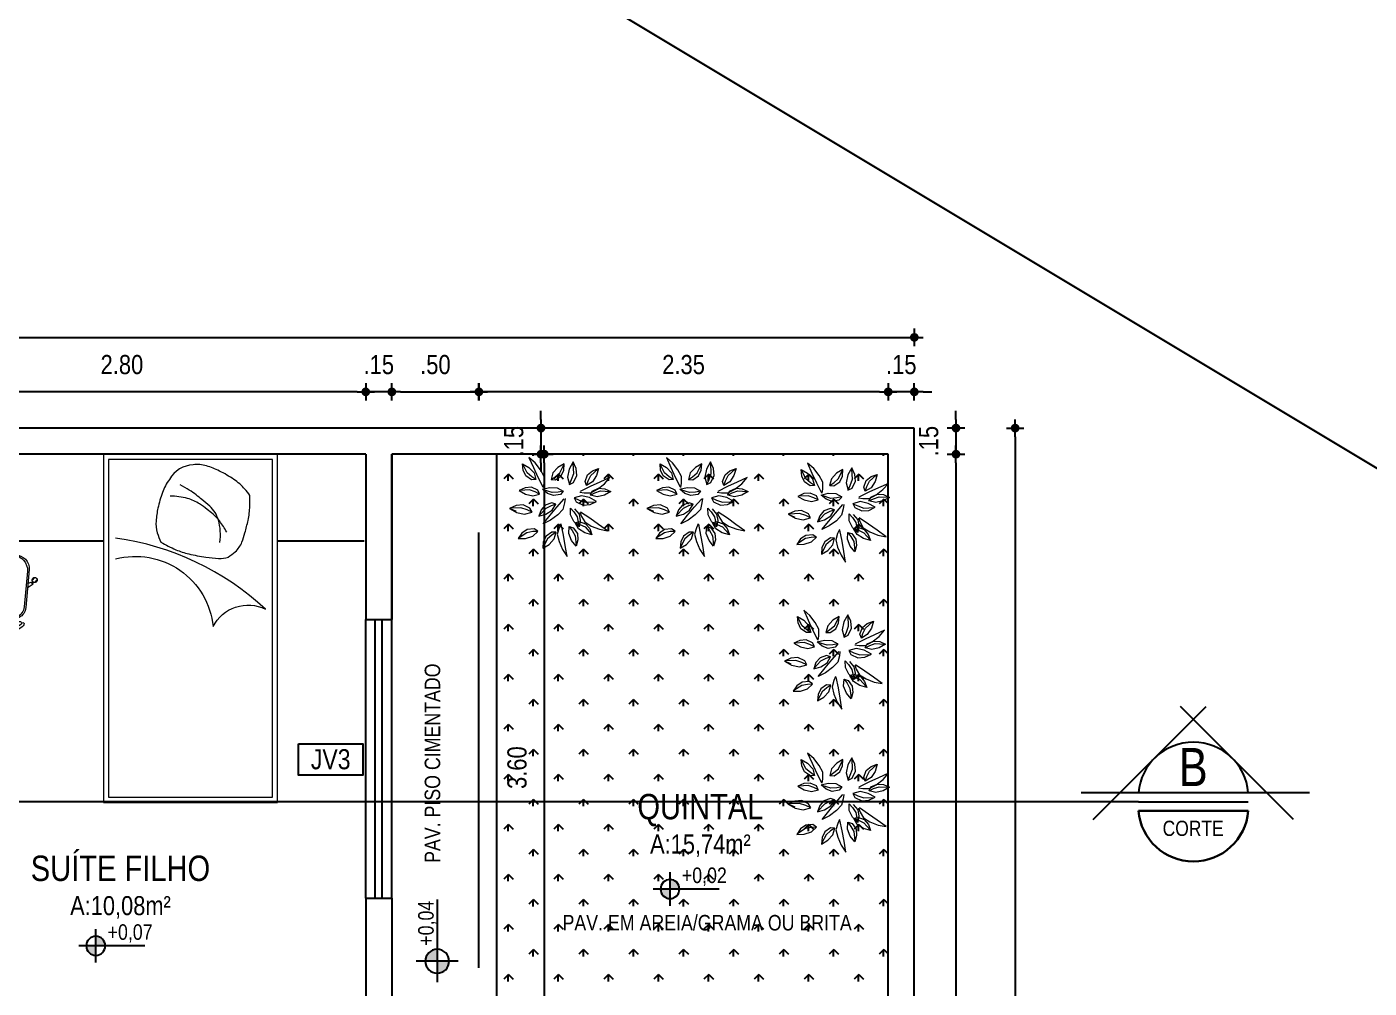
# Model space of a CAD drawing. Header units: millimetres. Extents: x 0 to 5100, y -1 to 1869.
# Drawn here: x 4803.82 to 4811.52, y 969.29 to 974.81 of the extents above; entities that cross this region are included whole.
import ezdxf
from ezdxf.enums import TextEntityAlignment as Align

# ---------------------------------------------------------------- set-up
doc = ezdxf.new("R2010")
doc.units = ezdxf.units.MM
doc.header["$LTSCALE"] = 20
doc.linetypes.add('DASHDOT', pattern=[1, 0.5, -0.25, 0, -0.25])
doc.linetypes.add('HIDDEN2', pattern=[0.1875, 0.125, -0.0625])
for name, color, linetype in [('003', 3, 'Continuous'), ('COTA', 7, 'Continuous'), ('DIVERSOS', 1, 'Continuous'), ('E-hatch', 8, 'Continuous'), ('E-Pen-B', 5, 'Continuous'), ('E-pen-y', 2, 'Continuous'), ('E-txt-g', 3, 'Continuous'), ('ESQUQDRIA', 2, 'Continuous'), ('LAYER1', 2, 'Continuous'), ('LAYER7', 4, 'Continuous'), ('LINHA PISO', 9, 'Continuous')]:
    doc.layers.add(name, color=color, linetype=linetype)
for name, color, linetype, lineweight in [('E-Lay-9', 9, 'Continuous', 9), ('E-Pen-G', 3, 'Continuous', 30), ('E-Txt-W', 7, 'Continuous', 20)]:
    doc.layers.add(name, color=color, linetype=linetype, lineweight=lineweight)
doc.styles.add('F2', font='ARIALN.TTF')
doc.styles.add('REG60', font='romans.shx', dxfattribs={"width": 0.8, "height": 0.15})
doc.styles.add('REG80', font='romans.shx', dxfattribs={"width": 0.8, "height": 0.2})
doc.dimstyles.new('ARQUITETURA', dxfattribs={"dimtxt": 0.11, "dimasz": 0.05, "dimexe": 0.1, "dimexo": 0, "dimgap": 0.1, "dimtad": 1, "dimzin": 5, "dimdsep": 46, "dimtxsty": 'F2', "dimblk": 'COTA', "dimcen": 0, "dimse1": 1, "dimse2": 1, "dimadec": 0, "dimazin": 0, "dimtfac": 2, "dimtix": 1, "dimtmove": 2, "dimatfit": 3, "dimldrblk": 'COTA', "dimfxl": 1, "dimtolj": 1, "dimtzin": 5, "dimarcsym": 0})

# ---------------------------------------------------------------- blocks, each defined once
blk = doc.blocks.new('COTA')
at = {"layer": 'COTA'}
for p, q in [((-1, 0), (1, 0)), ((0, 1), (0, -1))]:
    blk.add_line(p, q, dxfattribs=at)
at = {"layer": 'COTA', "const_width": 0.5}
blk.add_lwpolyline([(-0.25, 0, 1), (0.25, 0, 1)], format="xyb", close=True, dxfattribs=at)
blk = doc.blocks.new('*D214')
at = {"color": 0, "lineweight": -2}
for p, q in [((4808.7127, 972.7185), (4808.6627, 972.7185)), ((4808.9127, 972.7185), (4808.7627, 972.7185)), ((4808.9627, 972.7185), (4809.0127, 972.7185))]:
    blk.add_line(p, q, dxfattribs=at)
at = {"color": 0, "lineweight": -2, "xscale": 0.05, "yscale": 0.05, "zscale": 0.05}
blk.add_blockref('COTA', (4808.7627, 972.7185), dxfattribs=at)
at = {"color": 0, "lineweight": -2, "xscale": 0.05, "yscale": 0.05, "zscale": 0.05, "rotation": 180}
blk.add_blockref('COTA', (4808.9127, 972.7185), dxfattribs=at)
at = {"color": 0, "insert": (4808.8377, 972.8747), "char_height": 0.11, "attachment_point": 5, "style": 'F2'}
blk.add_mtext('\\A1;.15', dxfattribs=at)
blk = doc.blocks.new('*D215')
at = {"color": 0, "lineweight": -2}
blk.add_line((4808.7127, 972.7185), (4806.4627, 972.7185), dxfattribs=at)
at = {"color": 0, "lineweight": -2, "xscale": 0.05, "yscale": 0.05, "zscale": 0.05, "rotation": 180}
blk.add_blockref('COTA', (4806.4127, 972.7185), dxfattribs=at)
at = {"color": 0, "lineweight": -2, "xscale": 0.05, "yscale": 0.05, "zscale": 0.05}
blk.add_blockref('COTA', (4808.7627, 972.7185), dxfattribs=at)
at = {"color": 0, "insert": (4807.5877, 972.8747), "char_height": 0.11, "attachment_point": 5, "style": 'F2'}
blk.add_mtext('\\A1;2.35', dxfattribs=at)
blk = doc.blocks.new('*D216')
at = {"color": 0, "lineweight": -2}
for p, q in [((4805.7127, 972.7185), (4805.6627, 972.7185)), ((4805.9127, 972.7185), (4805.7627, 972.7185)), ((4805.9627, 972.7185), (4806.0127, 972.7185))]:
    blk.add_line(p, q, dxfattribs=at)
at = {"color": 0, "lineweight": -2, "xscale": 0.05, "yscale": 0.05, "zscale": 0.05}
blk.add_blockref('COTA', (4805.7627, 972.7185), dxfattribs=at)
at = {"color": 0, "lineweight": -2, "xscale": 0.05, "yscale": 0.05, "zscale": 0.05, "rotation": 180}
blk.add_blockref('COTA', (4805.9127, 972.7185), dxfattribs=at)
at = {"color": 0, "insert": (4805.8377, 972.8747), "char_height": 0.11, "attachment_point": 5, "style": 'F2'}
blk.add_mtext('\\A1;.15', dxfattribs=at)
blk = doc.blocks.new('*D217')
at = {"color": 0, "lineweight": -2}
blk.add_line((4805.7127, 972.7185), (4803.0127, 972.7185), dxfattribs=at)
at = {"color": 0, "lineweight": -2, "xscale": 0.05, "yscale": 0.05, "zscale": 0.05, "rotation": 180}
blk.add_blockref('COTA', (4802.9627, 972.7185), dxfattribs=at)
at = {"color": 0, "lineweight": -2, "xscale": 0.05, "yscale": 0.05, "zscale": 0.05}
blk.add_blockref('COTA', (4805.7627, 972.7185), dxfattribs=at)
at = {"color": 0, "insert": (4804.3627, 972.8747), "char_height": 0.11, "attachment_point": 5, "style": 'F2'}
blk.add_mtext('\\A1;2.80', dxfattribs=at)
blk = doc.blocks.new('*D231')
at = {"color": 0, "lineweight": -2}
blk.add_line((4783.9627, 973.0316), (4808.8627, 973.0316), dxfattribs=at)
at = {"color": 0, "lineweight": -2, "xscale": 0.05, "yscale": 0.05, "zscale": 0.05, "rotation": 180}
blk.add_blockref('COTA', (4783.9127, 973.0316), dxfattribs=at)
at = {"color": 0, "lineweight": -2, "xscale": 0.05, "yscale": 0.05, "zscale": 0.05}
blk.add_blockref('COTA', (4808.9127, 973.0316), dxfattribs=at)
at = {"color": 0, "insert": (4796.4127, 973.1877), "char_height": 0.11, "attachment_point": 5, "style": 'F2'}
blk.add_mtext('\\A1;25.00', dxfattribs=at)
blk = doc.blocks.new('*D233')
at = {"color": 0, "lineweight": -2}
blk.add_line((4805.9627, 972.7185), (4806.3627, 972.7185), dxfattribs=at)
at = {"color": 0, "lineweight": -2, "xscale": 0.05, "yscale": 0.05, "zscale": 0.05, "rotation": 180}
blk.add_blockref('COTA', (4805.9127, 972.7185), dxfattribs=at)
at = {"color": 0, "lineweight": -2, "xscale": 0.05, "yscale": 0.05, "zscale": 0.05}
blk.add_blockref('COTA', (4806.4127, 972.7185), dxfattribs=at)
at = {"color": 0, "insert": (4806.1627, 972.8747), "char_height": 0.11, "attachment_point": 5, "style": 'F2'}
blk.add_mtext('\\A1;.50', dxfattribs=at)
blk = doc.blocks.new('*D235')
at = {"color": 0, "lineweight": -2}
for p, q in [((4809.152, 972.5606), (4809.152, 972.6106)), ((4809.152, 972.5106), (4809.152, 972.3606)), ((4809.152, 972.3106), (4809.152, 972.2606))]:
    blk.add_line(p, q, dxfattribs=at)
at = {"color": 0, "lineweight": -2, "xscale": 0.05, "yscale": 0.05, "zscale": 0.05}
for p, rotation in [((4809.152, 972.5106), 270), ((4809.152, 972.3606), 90)]:
    blk.add_blockref('COTA', p, dxfattribs=dict(at, rotation=rotation))
at = {"color": 0, "insert": (4808.9958, 972.4356), "char_height": 0.11, "attachment_point": 5, "rotation": 90, "style": 'F2'}
blk.add_mtext('\\A1;.15', dxfattribs=at)
blk = doc.blocks.new('*D236')
at = {"color": 0, "lineweight": -2}
blk.add_line((4809.152, 972.3106), (4809.152, 965.7106), dxfattribs=at)
at = {"color": 0, "lineweight": -2, "xscale": 0.05, "yscale": 0.05, "zscale": 0.05}
for p, rotation in [((4809.152, 972.3606), 90), ((4809.152, 965.6606), 270)]:
    blk.add_blockref('COTA', p, dxfattribs=dict(at, rotation=rotation))
at = {"color": 0, "insert": (4808.9958, 969.0106), "char_height": 0.11, "attachment_point": 5, "rotation": 90, "style": 'F2'}
blk.add_mtext('\\A1;6.70', dxfattribs=at)
blk = doc.blocks.new('*D238')
at = {"color": 0, "lineweight": -2}
blk.add_line((4809.4917, 972.4606), (4809.4917, 965.5606), dxfattribs=at)
at = {"color": 0, "lineweight": -2, "xscale": 0.05, "yscale": 0.05, "zscale": 0.05}
for p, rotation in [((4809.4917, 972.5106), 90), ((4809.4917, 965.5106), 270)]:
    blk.add_blockref('COTA', p, dxfattribs=dict(at, rotation=rotation))
at = {"color": 0, "insert": (4809.3355, 969.0106), "char_height": 0.11, "attachment_point": 5, "rotation": 90, "style": 'F2'}
blk.add_mtext('\\A1;7.00', dxfattribs=at)
blk = doc.blocks.new('TXT-AMB75')
at = {"layer": 'E-txt-g', "style": 'REG80', "width": 0.8, "flags": 8}
blk.add_attdef('TXT', text='', height=0.2, dxfattribs=at).set_placement((0.005, 0.296), align=Align.CENTER)
at = {"layer": 'E-Txt-W', "style": 'REG60', "width": 0.8, "flags": 8}
blk.add_attdef('TXT', text='', height=0.15, dxfattribs=at).set_placement((0.005, 0.027), align=Align.CENTER)
blk = doc.blocks.new('*D254')
at = {"color": 0, "lineweight": -2}
for p, q in [((4806.7691, 972.5606), (4806.7691, 972.6106)), ((4806.7691, 972.5106), (4806.7691, 972.3606)), ((4806.7691, 972.3106), (4806.7691, 972.2606))]:
    blk.add_line(p, q, dxfattribs=at)
at = {"color": 0, "lineweight": -2, "xscale": 0.05, "yscale": 0.05, "zscale": 0.05}
for p, rotation in [((4806.7691, 972.5106), 270), ((4806.7691, 972.3606), 90)]:
    blk.add_blockref('COTA', p, dxfattribs=dict(at, rotation=rotation))
at = {"color": 0, "insert": (4806.613, 972.4356), "char_height": 0.11, "attachment_point": 5, "rotation": 90, "style": 'F2'}
blk.add_mtext('\\A1;.15', dxfattribs=at)
blk = doc.blocks.new('*D255')
at = {"color": 0, "lineweight": -2}
blk.add_line((4806.7881, 972.3106), (4806.7881, 968.8106), dxfattribs=at)
at = {"color": 0, "lineweight": -2, "xscale": 0.05, "yscale": 0.05, "zscale": 0.05}
for p, rotation in [((4806.7881, 972.3606), 90), ((4806.7881, 968.7606), 270)]:
    blk.add_blockref('COTA', p, dxfattribs=dict(at, rotation=rotation))
at = {"color": 0, "insert": (4806.6319, 970.5606), "char_height": 0.11, "attachment_point": 5, "rotation": 90, "style": 'F2'}
blk.add_mtext('\\A1;3.60', dxfattribs=at)
blk = doc.blocks.new('Cadeira')
at = {"layer": 'E-Lay-9', "color": 8}
for p, q in [((-0.1393, 0), (0.1393, 0)), ((-0.0093, 0.0535), (-0.0093, 0.0769)), ((-0.0075, 0), (-0.0075, 0.0425)), ((-0.0075, 0.0425), (-0.0056, 0.0425)), ((0.0056, 0.0425), (0.0075, 0.0425)), ((0.0075, 0), (0.0075, 0.0425)), ((0.0096, 0.0535), (0.0096, 0.0769)), ((-0.25, -0.1588), (-0.265, -0.1409)), ((-0.2355, -0.1467), (-0.2505, -0.1288)), ((-0.2192, -0.0836), (-0.1996, -0.3023)), ((-0.2087, -0.0936), (-0.1898, -0.2982)), ((0.2087, -0.0936), (0.1898, -0.2982)), ((0.2192, -0.0836), (0.1996, -0.3023)), ((0.2355, -0.1467), (0.2505, -0.1288)), ((0.25, -0.1588), (0.265, -0.1409)), ((-0.2398, -0.1647), (-0.2413, -0.1659)), ((-0.2133, -0.1847), (-0.2413, -0.1659)), ((-0.2298, -0.1563), (-0.2313, -0.1575)), ((-0.2144, -0.1618), (-0.2298, -0.1563)), ((0.2133, -0.1847), (0.2413, -0.1659)), ((0.2144, -0.1618), (0.2298, -0.1563)), ((0.2298, -0.1563), (0.2313, -0.1575)), ((0.2398, -0.1647), (0.2413, -0.1659)), ((-0.0175, -0.3961), (-0.0175, -0.4196)), ((0.0175, -0.3961), (0.0175, -0.4196))]:
    blk.add_line(p, q, dxfattribs=at)
blk.add_lwpolyline([(0.1631, -0.3812, -0.237888), (-0.1631, -0.3812, 0.605717), (-0.1738, -0.3953, 0.122717), (-0.17, -0.4, 0.323529), (0.17, -0.4, 0.122717), (0.1738, -0.3953, 0.605717)], format="xyb", close=True, dxfattribs=at)
for centre in [(0, 0.0466), (-0.2382, -0.1579), (0.2382, -0.1579)]:
    blk.add_circle(centre, 0.005, dxfattribs=at)
for centre, radius, start, end in [((0.0001, 0.0652), 0.015, 281.63338, 257.45365), ((-0.1393, -0.08), 0.08, 90, 182.56924), ((0, 0.0475), 0.0075, 221.81031, 318.18969), ((0.1393, -0.08), 0.08, 357.43076, 90), ((-0.1202, -0.0886), 0.0887, 95.59249, 183.25223), ((0.1202, -0.0886), 0.0887, 356.74777, 84.40751), ((-0.2502, -0.1438), 0.015, 322.54635, 298.36662), ((0.2502, -0.1438), 0.015, 241.63338, 217.45365), ((-0.2388, -0.1573), 0.0075, 261.81031, 358.18969), ((0.2388, -0.1573), 0.0075, 181.81031, 278.18969), ((-0.1299, -0.296), 0.07, 185.12125, 243.60471), ((-0.1201, -0.2918), 0.07, 185.2999, 245.73609), ((0.1201, -0.2918), 0.07, 294.26391, 354.7001), ((0.1299, -0.296), 0.07, 296.39529, 354.87875), ((0, -0.0343), 0.3622, 243.60471, 296.39529), ((0, -0.0254), 0.3622, 245.73609, 294.26391), ((-0.1819, -0.3961), 0.00782, 29.81088, 225.32554), ((-0.1625, -0.39), 0.0275, 205.14546, 233.45713), ((0, -0.1648), 0.3052, 234.12379, 305.87621), ((-0.1625, -0.39), 0.0125, 205.14546, 233.1301), ((0.1819, -0.3961), 0.00782, 314.67446, 150.18912), ((0.1625, -0.39), 0.0275, 306.54287, 334.85454)]:
    blk.add_arc(centre, radius, start, end, dxfattribs=at)
blk = doc.blocks.new('NIVEL')
at = {"layer": 'DIVERSOS'}
h = blk.add_hatch(color=7, dxfattribs=at)
h.paths.add_polyline_path([(0, 0.137, 0.414214), (-0.137, 0), (0, 0)])
h.paths.add_polyline_path([(0, 0), (0, -0.137, 0.414214), (0.137, 0)])
at = {"layer": 'DIVERSOS', "color": 7}
for p, q in [((0, 0.242), (0, -0.242)), ((0.709, 0), (-0.242, 0))]:
    blk.add_line(p, q, dxfattribs=at)
blk.add_circle((0, 0), 0.137, dxfattribs=at)
blk = doc.blocks.new('arb-pl48')
at = {"color": 8}
for p, q in [((0.059, 0.55), (0.01, 0.624)), ((0.01, 0.624), (0.028, 0.508)), ((-0.106, 0.447), (-0.088, 0.514)), ((-0.1, 0.379), (-0.106, 0.447)), ((-0.088, 0.514), (-0.039, 0.453)), ((-0.076, 0.404), (-0.088, 0.502)), ((-0.039, 0.453), (-0.008, 0.379)), ((0.028, 0.508), (0.047, 0.398)), ((0.095, 0.465), (0.059, 0.55)), ((0.114, 0.385), (0.095, 0.465)), ((0.147, 0.438), (0.127, 0.367)), ((0.201, 0.497), (0.147, 0.438)), ((0.171, 0.397), (0.219, 0.438)), ((0.268, 0.537), (0.201, 0.497)), ((0.219, 0.438), (0.264, 0.526)), ((0.233, 0.407), (0.262, 0.468)), ((0.262, 0.468), (0.268, 0.537)), ((0.45, 0.432), (0.374, 0.408)), ((0.528, 0.434), (0.45, 0.432)), ((0.489, 0.376), (0.528, 0.434)), ((-0.334, 0.335), (-0.42, 0.352)), ((-0.42, 0.352), (-0.325, 0.283)), ((-0.247, 0.3), (-0.334, 0.335)), ((-0.231, 0.328), (-0.255, 0.393)), ((-0.255, 0.393), (-0.18, 0.371)), ((-0.182, 0.31), (-0.248, 0.383)), ((-0.178, 0.257), (-0.247, 0.3)), ((-0.188, 0.276), (-0.231, 0.328)), ((-0.125, 0.283), (-0.182, 0.31)), ((-0.18, 0.371), (-0.113, 0.329)), ((-0.131, 0.241), (-0.118, 0.309)), ((-0.118, 0.309), (-0.064, 0.253)), ((-0.097, 0.201), (-0.117, 0.297)), ((-0.113, 0.329), (-0.075, 0.266)), ((-0.057, 0.318), (-0.1, 0.379)), ((-0.045, 0.349), (-0.076, 0.404)), ((-0.015, 0.306), (-0.057, 0.318)), ((-0.014, 0.306), (-0.045, 0.349)), ((-0.008, 0.379), (-0.014, 0.306)), ((0.047, 0.398), (0.071, 0.282)), ((0.077, 0.276), (0.095, 0.318)), ((0.095, 0.318), (0.114, 0.385)), ((0.127, 0.367), (0.171, 0.397)), ((0.128, 0.367), (0.172, 0.364)), ((0.172, 0.364), (0.233, 0.407)), ((0.374, 0.408), (0.321, 0.357)), ((0.321, 0.357), (0.375, 0.36)), ((0.322, 0.356), (0.359, 0.331)), ((0.359, 0.331), (0.433, 0.338)), ((0.375, 0.36), (0.436, 0.372)), ((0.433, 0.338), (0.489, 0.376)), ((0.436, 0.372), (0.519, 0.426)), ((-0.325, 0.283), (-0.234, 0.218)), ((-0.234, 0.218), (-0.135, 0.153)), ((-0.118, 0.251), (-0.188, 0.276)), ((-0.144, 0.197), (-0.178, 0.257)), ((-0.127, 0.153), (-0.144, 0.197)), ((-0.119, 0.174), (-0.131, 0.241)), ((-0.075, 0.266), (-0.125, 0.283)), ((-0.071, 0.117), (-0.119, 0.174)), ((-0.076, 0.265), (-0.118, 0.251)), ((-0.062, 0.149), (-0.097, 0.201)), ((-0.064, 0.253), (-0.028, 0.182)), ((-0.026, 0.109), (-0.062, 0.149)), ((-0.028, 0.182), (-0.026, 0.109)), ((0.053, 0.123), (0.109, 0.182)), ((0.109, 0.182), (0.184, 0.238)), ((0.189, 0.186), (0.118, 0.1)), ((0.234, 0.173), (0.167, 0.13)), ((0.184, 0.238), (0.262, 0.277)), ((0.262, 0.277), (0.189, 0.186)), ((0.309, 0.195), (0.234, 0.173)), ((0.236, 0.112), (0.302, 0.185)), ((0.286, 0.129), (0.309, 0.195)), ((0.461, 0.174), (0.382, 0.152)), ((0.382, 0.153), (0.404, 0.109)), ((0.382, 0.152), (0.435, 0.128)), ((0.546, 0.155), (0.461, 0.174)), ((0.621, 0.114), (0.546, 0.155)), ((0.621, 0.111), (0.552, 0.143)), ((-0.235, 0.072), (-0.304, 0.039)), ((-0.304, 0.039), (-0.229, -0.002)), ((-0.183, 0.047), (-0.291, 0.042)), ((-0.161, 0.078), (-0.235, 0.072)), ((-0.118, 0.024), (-0.183, 0.047)), ((-0.087, 0.043), (-0.161, 0.078)), ((-0.144, -0.021), (-0.065, 0.001)), ((-0.065, 0.001), (-0.118, 0.024)), ((-0.065, -0.001), (-0.087, 0.043)), ((0.03, 0.009), (0.036, 0.055)), ((0.036, 0.055), (0.053, 0.123)), ((0.118, 0.1), (0.039, 0.011)), ((0.167, 0.13), (0.129, 0.067)), ((0.129, 0.067), (0.179, 0.084)), ((0.13, 0.067), (0.172, 0.052)), ((0.172, 0.052), (0.242, 0.078)), ((0.179, 0.084), (0.236, 0.112)), ((0.242, 0.078), (0.286, 0.129)), ((0.404, 0.109), (0.478, 0.075)), ((0.435, 0.128), (0.5, 0.106)), ((0.478, 0.075), (0.552, 0.081)), ((0.5, 0.106), (0.608, 0.111)), ((0.552, 0.081), (0.621, 0.114)), ((-0.456, -0.066), (-0.387, -0.028)), ((-0.393, -0.096), (-0.456, -0.066)), ((-0.345, -0.073), (-0.444, -0.068)), ((-0.326, -0.101), (-0.393, -0.096)), ((-0.387, -0.028), (-0.31, -0.011)), ((-0.314, -0.092), (-0.387, -0.149)), ((-0.286, -0.052), (-0.345, -0.073)), ((-0.338, -0.168), (-0.237, -0.121)), ((-0.258, -0.07), (-0.326, -0.101)), ((-0.242, -0.053), (-0.314, -0.092)), ((-0.31, -0.011), (-0.238, -0.029)), ((-0.238, -0.029), (-0.286, -0.052)), ((-0.261, -0.169), (-0.198, -0.131)), ((-0.238, -0.03), (-0.258, -0.07)), ((-0.173, -0.054), (-0.242, -0.053)), ((-0.237, -0.121), (-0.131, -0.068)), ((-0.229, -0.002), (-0.144, -0.021)), ((-0.198, -0.131), (-0.215, -0.181)), ((-0.198, -0.132), (-0.183, -0.174)), ((-0.127, -0.06), (-0.173, -0.054)), ((-0.015, -0.142), (-0.059, -0.163)), ((-0.016, -0.142), (-0.039, -0.194)), ((0.006, -0.22), (-0.016, -0.142)), ((0.052, -0.07), (0.081, -0.036)), ((0.052, -0.071), (0.104, -0.06)), ((0.116, -0.106), (0.052, -0.071)), ((0.081, -0.036), (0.155, -0.023)), ((0.104, -0.06), (0.167, -0.056)), ((0.195, -0.11), (0.116, -0.106)), ((0.155, -0.023), (0.218, -0.046)), ((0.167, -0.056), (0.26, -0.086)), ((0.271, -0.091), (0.195, -0.11)), ((0.218, -0.046), (0.271, -0.091)), ((0.26, -0.111), (0.254, -0.157)), ((0.321, -0.221), (0.268, -0.116)), ((0.373, -0.022), (0.301, -0.04)), ((0.301, -0.04), (0.349, -0.063)), ((0.302, -0.041), (0.321, -0.081)), ((0.321, -0.081), (0.389, -0.112)), ((0.349, -0.063), (0.409, -0.084)), ((0.45, -0.039), (0.373, -0.022)), ((0.389, -0.112), (0.456, -0.107)), ((0.409, -0.084), (0.507, -0.079)), ((0.519, -0.077), (0.45, -0.039)), ((0.456, -0.107), (0.519, -0.077)), ((-0.387, -0.149), (-0.445, -0.215)), ((-0.445, -0.215), (-0.338, -0.168)), ((-0.326, -0.311), (-0.304, -0.236)), ((-0.243, -0.238), (-0.316, -0.304)), ((-0.304, -0.236), (-0.261, -0.169)), ((-0.209, -0.244), (-0.26, -0.287)), ((-0.215, -0.181), (-0.243, -0.238)), ((-0.183, -0.174), (-0.209, -0.244)), ((-0.059, -0.163), (-0.093, -0.238)), ((-0.093, -0.238), (-0.087, -0.311)), ((-0.039, -0.194), (-0.062, -0.259)), ((-0.062, -0.259), (-0.057, -0.368)), ((-0.013, -0.305), (0.006, -0.22)), ((0.088, -0.264), (0.043, -0.351)), ((0.073, -0.232), (0.045, -0.293)), ((0.134, -0.19), (0.073, -0.232)), ((0.136, -0.222), (0.088, -0.264)), ((0.106, -0.322), (0.16, -0.264)), ((0.179, -0.193), (0.134, -0.19)), ((0.18, -0.193), (0.136, -0.222)), ((0.16, -0.264), (0.18, -0.193)), ((0.254, -0.157), (0.253, -0.227)), ((0.253, -0.227), (0.292, -0.299)), ((0.368, -0.323), (0.321, -0.221)), ((0.361, -0.264), (0.341, -0.193)), ((0.341, -0.193), (0.385, -0.222)), ((0.342, -0.193), (0.386, -0.19)), ((0.415, -0.322), (0.361, -0.264)), ((0.385, -0.222), (0.433, -0.264)), ((0.386, -0.19), (0.447, -0.232)), ((0.433, -0.264), (0.477, -0.351)), ((0.447, -0.232), (0.476, -0.293)), ((-0.26, -0.287), (-0.326, -0.311)), ((-0.087, -0.311), (-0.054, -0.381)), ((-0.054, -0.381), (-0.013, -0.305)), ((0.045, -0.293), (0.039, -0.363)), ((0.039, -0.363), (0.106, -0.322)), ((0.292, -0.299), (0.349, -0.372)), ((0.349, -0.372), (0.415, -0.43)), ((0.415, -0.43), (0.368, -0.323)), ((0.482, -0.363), (0.415, -0.322)), ((0.476, -0.293), (0.482, -0.363))]:
    blk.add_line(p, q, dxfattribs=at)
blk = doc.blocks.new('Ind-cor_Hor')
at = {"layer": 'E-Pen-B', "color": 2}
blk.add_line((-0.3498, 0), (0.3498, 0), dxfattribs=at)
at = {"layer": 'E-Pen-G', "color": 7}
blk.add_line((-0.3498, -0.0585), (0.3498, -0.0585), dxfattribs=at)
blk.add_arc((0, -0.0292), 0.351, 184.78019, 355.21981, dxfattribs=at)
at = {"layer": 'E-pen-y', "color": 2}
for p, q in [((-0.6385, -0.1137), (0.0822, 0.6071)), ((0.6385, -0.1137), (-0.0822, 0.6071)), ((-0.7143, 0.0585), (0.7399, 0.0585))]:
    blk.add_line(p, q, dxfattribs=at)
blk.add_arc((0, 0.0293), 0.351, 4.78019, 175.21981, dxfattribs=at)
at = {"layer": 'E-Txt-W', "color": 2, "style": 'F2'}
blk.add_attdef('CORTE', text='', height=0.23, dxfattribs=at).set_placement((-0.0013, 0.1), align=Align.CENTER)
at = {"layer": 'E-Txt-W', "color": 7, "style": 'F2'}
blk.add_attdef('PRANCHA', text='', height=0.075, dxfattribs=at).set_placement((-0.0013, -0.1793), align=Align.CENTER)

msp = doc.modelspace()

# ---------------------------------------------------------------- hatches: boundary and pattern name
at = {"layer": 'E-hatch'}
h = msp.add_hatch(dxfattribs=at)
h.set_pattern_fill('GRASS', color=8, scale=0.008, angle=180, style=0)
h.set_pattern_definition([(270, (294.61423, -9.6917), (0.143684, -0.143684), [0.0381, -0.249268]), (225, (294.61423, -9.6917), (0.143684098, -0.143684098), [0.0381, -0.1651]), (315, (294.61423, -9.6917), (0.143684098, 0.143684098), [0.0381, -0.1651])])
h.paths.add_polyline_path([(4806.5127, 967.5606), (4808.7627, 967.5606), (4808.7627, 972.3606), (4806.5127, 972.3606)])
edge = h.paths.add_edge_path(flags=16)
edge.add_line((4807.7927, 969.8634), (4807.4135, 969.8634))
edge = h.paths.add_edge_path(flags=16)
edge.add_arc((4807.5099, 969.8634), 0.0548, 0, 360)
edge = h.paths.add_edge_path(flags=16)
edge.add_line((4807.5099, 969.767), (4807.5099, 969.9597))
h.paths.add_polyline_path([(4807.2827, 970.2125), (4808.0864, 970.2125), (4808.0864, 970.4521), (4807.2827, 970.4521)], flags=24)
h.paths.add_polyline_path([(4807.3626, 970.0129), (4808.0064, 970.0129), (4808.0064, 970.2101), (4807.3626, 970.2101)], flags=24)
h.paths.add_polyline_path([(4806.7458, 970.4111), (4806.7458, 970.7114), (4806.5168, 970.7114), (4806.5168, 970.4111)], flags=24)
h.paths.add_polyline_path([(4806.8697, 969.601), (4808.5771, 969.601), (4808.5771, 969.7393), (4806.8697, 969.7393)], flags=24)
h.paths.add_polyline_path([(4807.5511, 969.8535), (4807.8628, 969.8535), (4807.8628, 970.0141), (4807.5511, 970.0141)], flags=24)
h.paths.add_polyline_path([(4806.7458, 966.9863), (4806.7458, 967.2866), (4806.5168, 967.2866), (4806.5168, 966.9863)], flags=9)
h.paths.add_polyline_path([(4806.7458, 968.5673), (4806.7458, 968.7975), (4806.5168, 968.7975), (4806.5168, 968.5673)], flags=24)

# ---------------------------------------------------------------- linework, layer by layer
at = {"color": 2}
msp.add_line((4739.8657, 1015.3338), (4854.2233, 946.668), dxfattribs=at)
at = {"color": 2, "linetype": 'DASHDOT'}
msp.add_line((4810.1999, 970.3644), (4780.4389, 970.3644), dxfattribs=at)
at = {"color": 8, "linetype": 'HIDDEN2'}
msp.add_lwpolyline([(4806.4127, 965.6606), (4806.4127, 972.3606)], dxfattribs=at)
at = {"color": 6}
msp.add_lwpolyline([(4805.3761, 970.6982), (4805.7468, 970.6982), (4805.7468, 970.5179), (4805.3761, 970.5179)], close=True, dxfattribs=at)
at = {"layer": '003', "color": 5, "ltscale": 0.5}
for p, q in [((4808.9127, 972.5106), (4783.9127, 972.5106)), ((4808.9127, 965.5106), (4808.9127, 972.5106)), ((4805.7627, 972.3606), (4802.9627, 972.3606)), ((4805.7627, 972.3606), (4805.7627, 971.4106)), ((4808.7627, 972.3606), (4805.9127, 972.3606)), ((4805.9127, 972.3606), (4805.9127, 971.4106)), ((4808.7627, 965.6606), (4808.7627, 972.3606)), ((4805.7627, 971.4106), (4805.9127, 971.4106)), ((4805.7627, 969.8106), (4805.7627, 968.7606)), ((4805.7627, 969.8106), (4805.9127, 969.8106)), ((4805.9127, 969.8106), (4805.9127, 968.5106))]:
    msp.add_line(p, q, dxfattribs=at)
at = {"layer": '003', "color": 8, "ltscale": 0.5}
for p, q in [((4804.2565, 971.8607), (4802.9545, 971.8607)), ((4805.7545, 971.8607), (4805.2565, 971.8607))]:
    msp.add_line(p, q, dxfattribs=at)
at = {"layer": '003', "color": 5, "ltscale": 0.5}
msp.add_lwpolyline([(4805.9127, 971.4106), (4805.9127, 972.3606)], dxfattribs=at)
at = {"layer": 'E-Lay-9', "color": 8}
for points in [[(4805.2565, 972.3606), (4804.2565, 972.3606), (4804.2565, 970.3606), (4805.2565, 970.3606)], [(4805.2265, 972.3306), (4804.2865, 972.3306), (4804.2865, 970.3906), (4805.2265, 970.3906)]]:
    msp.add_lwpolyline(points, close=True, dxfattribs=at)
for points in [[(4804.9724, 971.7694, 0.040453), (4805.0136, 971.8006, 0.121269), (4805.0518, 971.8563, 0.020937), (4805.0693, 971.9094, 0.015911), (4805.087, 971.9807, 0.04249), (4805.0975, 972.0627, 0.020654), (4805.0975, 972.1242, 0.022056), (4805.0685, 972.1605, 0.064376), (4805.0058, 972.2156, 0.03352), (4804.9229, 972.2638, 0.039598), (4804.8475, 972.2939, 0.109626), (4804.7726, 972.3001, 0.257026), (4804.6356, 972.2162, 0.075208), (4804.5951, 972.1401, 0.030275), (4804.5697, 972.0515, 0.036967), (4804.5588, 971.9767, 0.089016), (4804.5659, 971.91, 0.036988), (4804.5862, 971.8559, 0.030345), (4804.6726, 971.8122, 0.04596), (4804.7465, 971.788, 0.01901), (4804.8447, 971.7695, 0.025886), (4804.9178, 971.7624, 0.088683), (4804.9738, 971.7698, 0.020726)], [(4804.9252, 971.8543, 0.103492), (4804.9165, 971.9827, 0.14369), (4804.8668, 972.062, 0.007817), (4804.8223, 972.1002, 0.010698), (4804.7888, 972.1269, 0.020146), (4804.7497, 972.1543, 0.015912), (4804.6979, 972.1853)], [(4804.9642, 971.9127, 0.040593), (4804.924, 971.9765, 0.055645), (4804.8863, 972.0166, 0.015363), (4804.8519, 972.044, 0.01263), (4804.8083, 972.075, 0.082628), (4804.7397, 972.1062, 0.061291), (4804.6394, 972.1204)], [(4804.3265, 971.7593, -0.460104), (4804.8865, 971.3706, -0.414214), (4805.1865, 971.4706, 0.154765), (4804.3265, 971.8783)]]:
    msp.add_lwpolyline(points, format="xyb", dxfattribs=at)
at = {"layer": 'ESQUQDRIA', "color": 7, "ltscale": 0.5}
for p, q in [((4805.8177, 969.8106), (4805.8177, 971.4106)), ((4805.8577, 969.8106), (4805.8577, 971.4106))]:
    msp.add_line(p, q, dxfattribs=at)
at = {"layer": 'LINHA PISO', "color": 8, "ltscale": 0.5}
for p, q in [((4806.5127, 972.3606), (4806.5127, 967.5606)), ((4805.7627, 969.8106), (4805.7627, 971.4106)), ((4805.9127, 969.8106), (4805.9127, 971.4106))]:
    msp.add_line(p, q, dxfattribs=at)

# ---------------------------------------------------------------- block references
ref = msp.add_blockref('Ind-cor_Hor', (4810.515, 970.3644), dxfattribs=dict(xscale=0.9008534374780003, yscale=0.9008534374780003, zscale=0.9008534374780003))
ref.add_attrib('CORTE', 'B', dxfattribs={"layer": 'E-Txt-W', "height": 0.2188, "style": 'F2'}).set_placement((4810.5138, 970.4545), align=Align.CENTER)
ref.add_attrib('PRANCHA', 'CORTE', dxfattribs={"layer": 'E-Txt-W', "height": 0.08753, "style": 'F2'}).set_placement((4810.5138, 970.1683), align=Align.CENTER)
ref = msp.add_blockref('TXT-AMB75', (4807.6805, 970.0477), dxfattribs=dict(xscale=0.7290000000000001, yscale=0.7290000000000001, zscale=0.7290000000000001))
ref.add_attrib('TXT', 'QUINTAL', dxfattribs={"layer": 'E-txt-g', "color": 2, "height": 0.1458, "style": 'F2'}).set_placement((4807.6845, 970.2638), align=Align.CENTER)
ref.add_attrib('TXT', 'A:15,74m²', dxfattribs={"layer": 'E-Txt-W', "height": 0.10935, "style": 'F2'}).set_placement((4807.6845, 970.0674), align=Align.CENTER)
at = {"layer": 'E-Lay-9', "color": 0, "xscale": 0.5399999999999991, "yscale": 0.5399999999999991, "zscale": 0.5399999999999991, "rotation": 179.9999999999999}
for p in [(4806.9239, 972.1102), (4807.7129, 972.1102), (4808.5238, 972.0769), (4808.5019, 971.2333), (4808.5241, 970.4119)]:
    msp.add_blockref('arb-pl48', p, dxfattribs=at)
at = {"layer": 'E-Lay-9', "color": 8, "xscale": -1}
msp.add_blockref('Cadeira', (4803.6117, 971.7818), dxfattribs=at)
at = {"layer": 'LAYER7', "color": 7, "linetype": 'Continuous'}
for p, xscale, yscale, zscale, rotation in [((4807.5099, 969.8634), -0.3985866620477118, 0.3985866620477118, 0.3985866620477118, 180), ((4806.1734, 969.4488), -0.5, 0.5, 0.5, 270), ((4804.2125, 969.5373), -0.3985866620477118, 0.3985866620477118, 0.3985866620477118, 180)]:
    msp.add_blockref('NIVEL', p, dxfattribs=dict(at, xscale=xscale, yscale=yscale, zscale=zscale, rotation=rotation))
at = {"layer": 'LINHA PISO', "color": 8, "linetype": 'HIDDEN2', "ltscale": 0.5}
ref = msp.add_blockref('TXT-AMB75', (4804.3504, 969.6936), dxfattribs=dict(at, xscale=0.7290000000000001, yscale=0.7290000000000001, zscale=0.7290000000000001))
ref.add_attrib('TXT', 'SUÍTE FILHO', dxfattribs={"layer": 'E-txt-g', "color": 2, "height": 0.1458, "style": 'F2'}).set_placement((4804.3544, 969.9097), align=Align.CENTER)
ref.add_attrib('TXT', 'A:10,08m²', dxfattribs={"layer": 'E-Txt-W', "height": 0.10935, "style": 'F2'}).set_placement((4804.3544, 969.7134), align=Align.CENTER)

# ---------------------------------------------------------------- texts
at = {"layer": 'LAYER1', "color": 7, "linetype": 'Continuous', "style": 'F2'}
for s, p in [('PAV. PISO CIMENTADO', (4806.1012, 970.0136)), ('+0,04', (4806.0637, 969.5379))]:
    msp.add_text(s, height=0.08906, rotation=90, dxfattribs=at).set_placement(p, align=Align.TOP_LEFT)
at = {"layer": 'LAYER1', "color": 6, "linetype": 'Continuous', "style": 'F2'}
msp.add_text('JV3', height=0.11539, dxfattribs=at).set_placement((4805.4477, 970.6667), align=Align.TOP_LEFT)
at = {"layer": 'LAYER1', "color": 7, "linetype": 'Continuous', "style": 'F2'}
for s, p in [('+0,02', (4807.5779, 969.987)), ('PAV. EM AREIA/GRAMA OU BRITA', (4806.8927, 969.7146)), ('+0,07', (4804.2805, 969.6609))]:
    msp.add_text(s, height=0.08906, dxfattribs=at).set_placement(p, align=Align.TOP_LEFT)

# ---------------------------------------------------------------- dimensions: what is measured, and where the dimension line sits
at = {"color": 4}
for base, p1, p2, picture, middle in [((4808.9127, 973.0316), (4783.9127, 972.5106), (4808.9127, 972.5106), '*D231', (4796.4127, 973.1877)), ((4802.9627, 972.7185), (4805.7627, 972.3606), (4802.9627, 972.3606), '*D217', (4804.3627, 972.8747)), ((4805.7627, 972.7185), (4805.9127, 972.3606), (4805.7627, 972.3606), '*D216', (4805.8377, 972.8747)), ((4806.4127, 972.7185), (4805.9127, 972.3606), (4806.4127, 972.3606), '*D233', (4806.1627, 972.8747)), ((4806.4127, 972.7185), (4808.7627, 972.3606), (4806.4127, 972.3606), '*D215', (4807.5877, 972.8747)), ((4808.7627, 972.7185), (4808.9127, 972.5106), (4808.7627, 972.3606), '*D214', (4808.8377, 972.8747))]:
    dim = msp.add_linear_dim(base=base, p1=p1, p2=p2, dimstyle='ARQUITETURA', override={"dimfxl": 0.5, "dimfxlon": 1}, dxfattribs=at)
    dim.commit()
    dim.dimension.update_dxf_attribs({"geometry": picture, "text_midpoint": middle})
for base, p1, p2, angle, picture, middle in [((4806.7691, 972.3606), (4806.4117, 972.5106), (4806.4127, 972.3606), 270, '*D254', (4806.613, 972.4356)), ((4809.152, 972.3606), (4808.8382, 972.5106), (4808.6882, 972.3606), 90, '*D235', (4808.9958, 972.4356)), ((4809.4917, 965.5106), (4808.8382, 972.5106), (4808.8382, 965.5106), 90, '*D238', (4809.3355, 969.0106)), ((4806.7881, 968.7606), (4806.4127, 972.3606), (4805.7627, 968.7606), 270, '*D255', (4806.6319, 970.5606)), ((4809.152, 965.6606), (4808.6882, 972.3606), (4808.6882, 965.6606), 90, '*D236', (4808.9958, 969.0106))]:
    dim = msp.add_linear_dim(base=base, p1=p1, p2=p2, angle=angle, dimstyle='ARQUITETURA', override={"dimfxl": 0.5, "dimfxlon": 1}, dxfattribs=at)
    dim.commit()
    dim.dimension.update_dxf_attribs({"geometry": picture, "text_midpoint": middle})

doc.saveas('drawing.dxf')
